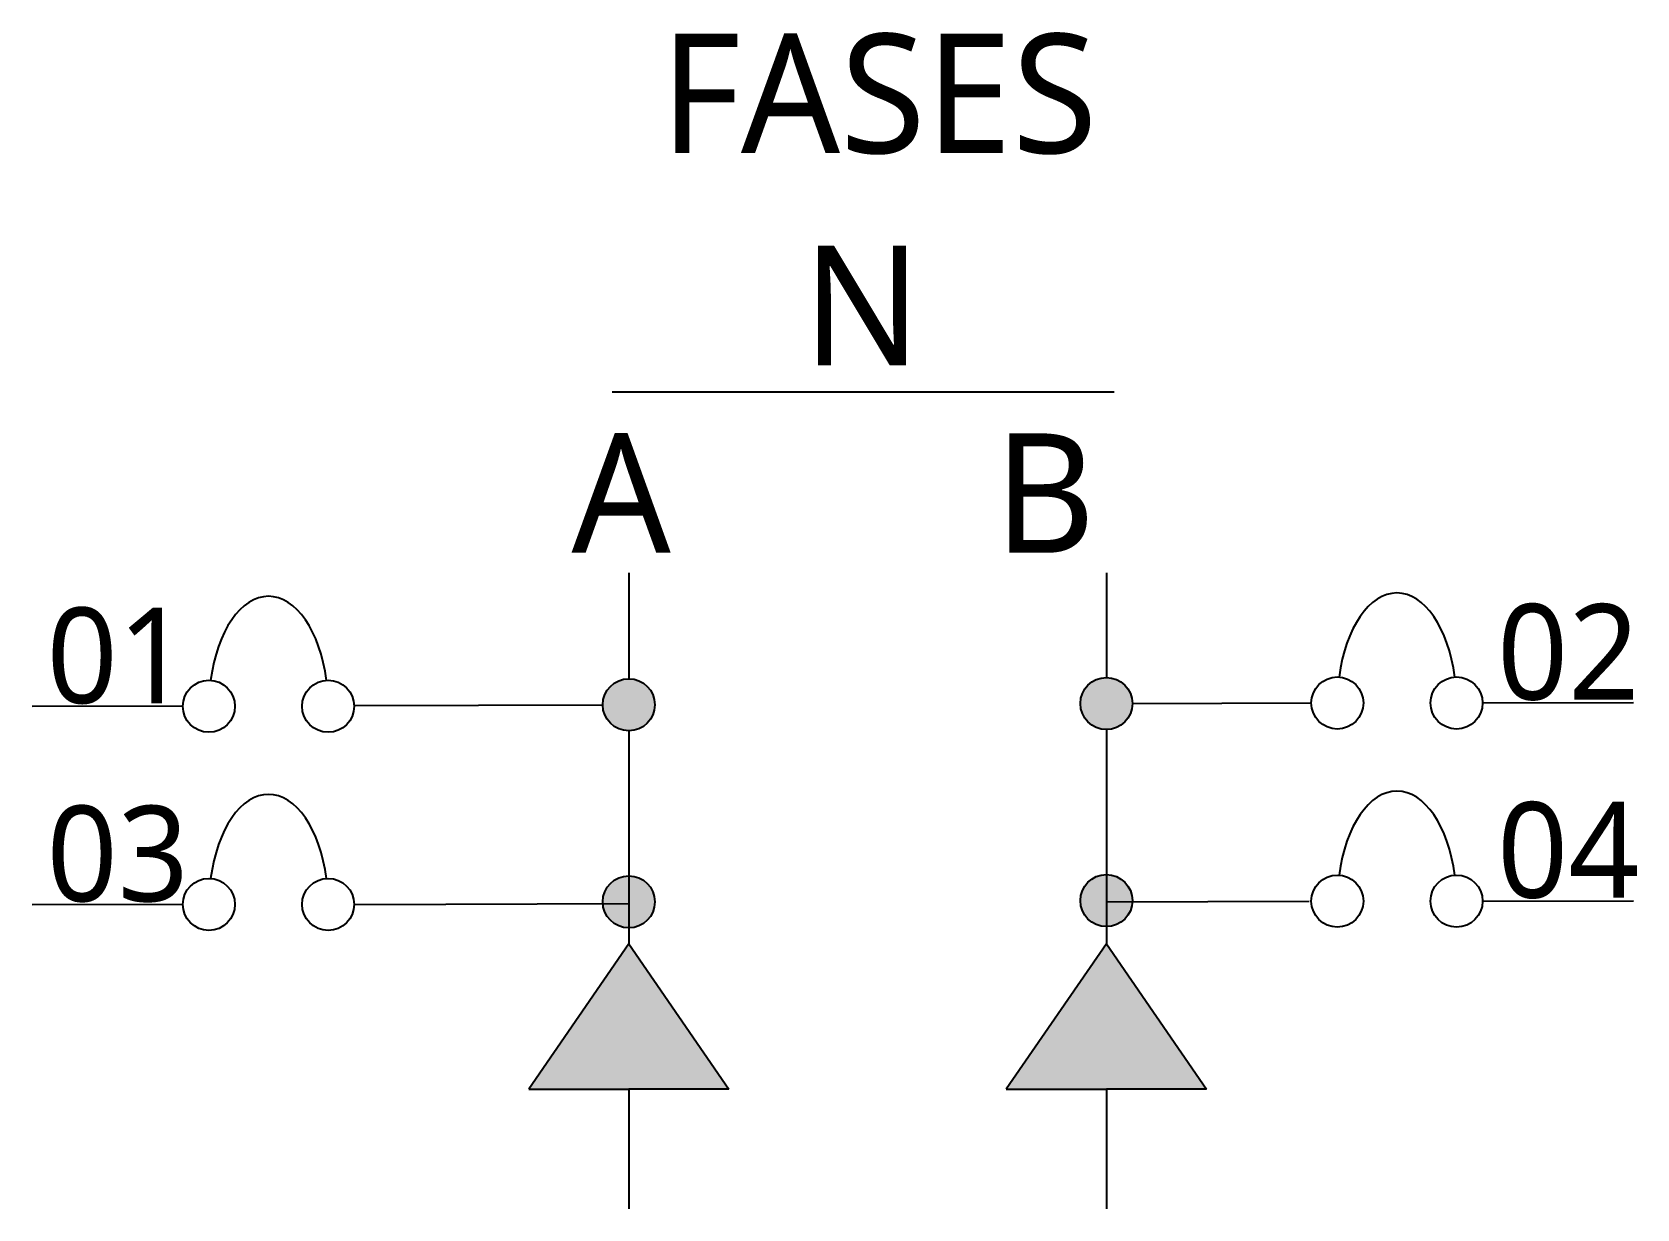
# Model space of a CAD drawing. Header units: millimetres. Extents: x -15.4 to 18.2, y -8.7 to 16.
import ezdxf

# ---------------------------------------------------------------- set-up
doc = ezdxf.new("R2010")
doc.units = ezdxf.units.MM

msp = doc.modelspace()

# ---------------------------------------------------------------- hatches: boundary and pattern name
h = msp.add_hatch(color=256)
h.dxf.hatch_style = 1
h.paths.add_polyline_path([(-3.484, 1.901, 1), (-2.394, 1.901, 1)])
h.paths.add_polyline_path([(7.608, 1.927, 1), (6.519, 1.927, 1)])
h = msp.add_hatch(color=256)
h.dxf.hatch_style = 1
h.paths.add_polyline_path([(-3.484, -2.227, 1), (-2.394, -2.227, 1)])
h.paths.add_polyline_path([(7.608, -2.201, 1), (6.519, -2.201, 1)])
h = msp.add_hatch(color=256)
h.dxf.hatch_style = 1
h.paths.add_polyline_path([(-2.939, -6.148), (-0.842, -6.148), (-2.939, -3.106), (-5.035, -6.148)])
h = msp.add_hatch(color=256)
h.dxf.hatch_style = 1
h.paths.add_polyline_path([(7.063, -6.148), (9.16, -6.148), (7.063, -3.106), (4.967, -6.148)])

# ---------------------------------------------------------------- linework, layer by layer
for p, q in [((-3.288, 8.451), (7.227, 8.451)), ((-2.939, 4.666), (-2.939, 2.446)), ((7.063, 4.666), (7.063, 2.471)), ((-15.436, 1.869), (-12.278, 1.877)), ((-8.691, 1.886), (-3.484, 1.9)), ((7.608, 1.928), (11.355, 1.938)), ((14.942, 1.939), (18.101, 1.947)), ((-2.939, 1.356), (-2.939, -2.261)), ((7.063, 1.382), (7.063, -2.227)), ((-15.436, -2.28), (-12.278, -2.272)), ((-8.691, -2.28), (-2.939, -2.261)), ((-2.939, -2.227), (-2.939, -3.106)), ((7.063, -2.227), (11.309, -2.213)), ((7.063, -2.227), (7.063, -3.106)), ((14.942, -2.21), (18.101, -2.202)), ((-2.939, -3.106), (-5.035, -6.148)), ((-2.939, -3.106), (-0.842, -6.148)), ((7.063, -3.106), (4.967, -6.148)), ((7.063, -3.106), (9.16, -6.148)), ((-5.035, -6.148), (-2.939, -6.148)), ((-2.939, -6.148), (-2.939, -8.657)), ((-0.842, -6.148), (-2.939, -6.148)), ((4.967, -6.148), (7.063, -6.148)), ((7.063, -6.148), (7.063, -8.657)), ((9.16, -6.148), (7.063, -6.148))]:
    msp.add_line(p, q)
for centre in [(-11.733, 1.869), (-9.236, 1.869), (-2.939, 1.901), (7.063, 1.927), (11.9, 1.938), (14.397, 1.938), (7.063, -2.201), (11.9, -2.211), (14.397, -2.211), (-11.733, -2.28), (-9.236, -2.28), (-2.939, -2.227)]:
    msp.add_circle(centre, 0.545)
for centre in [(-10.484, 1.869), (13.149, 1.938), (-10.484, -2.28), (13.149, -2.211)]:
    msp.add_ellipse(centre, major_axis=(0, -2.304), ratio=0.541821, start_param=8.092133, end_param=10.757423)

# ---------------------------------------------------------------- texts
at = {"attachment_point": 1}
for s, width, heights, insert, char_height in [('{\\fSegoe UI|b0|i0|c0|p34;FASES}', 0.91431, [0], (-2.282, 15.953), 2.5), ('{\\fSegoe UI|b0|i0|c0|p34;N}', 0.91431, [0], (0.707, 11.512), 2.5), ('{\\fSegoe UI|b0|i0|c0|p34;A        B}', 16.36611, [4.706], (-4.139, 7.585), 2.5), ('{\\fSegoe UI|b0|i0|c0|p34;02}', 0.91431, [0], (15.246, 4.009), 2), ('{\\fSegoe UI|b0|i0|c0|p34;01}', 0.91431, [0], (-15.133, 3.934), 2), ('{\\fSegoe UI|b0|i0|c0|p34;03}', 0.91431, [0], (-15.133, -0.215), 2), ('{\\fSegoe UI|b0|i0|c0|p34;04}', 0.91431, [0], (15.246, -0.14), 2)]:
    msp.add_mtext_dynamic_manual_height_columns(s, width=width, gutter_width=12.5, heights=heights, dxfattribs=dict(at, insert=insert, char_height=char_height))

doc.saveas('drawing.dxf')
